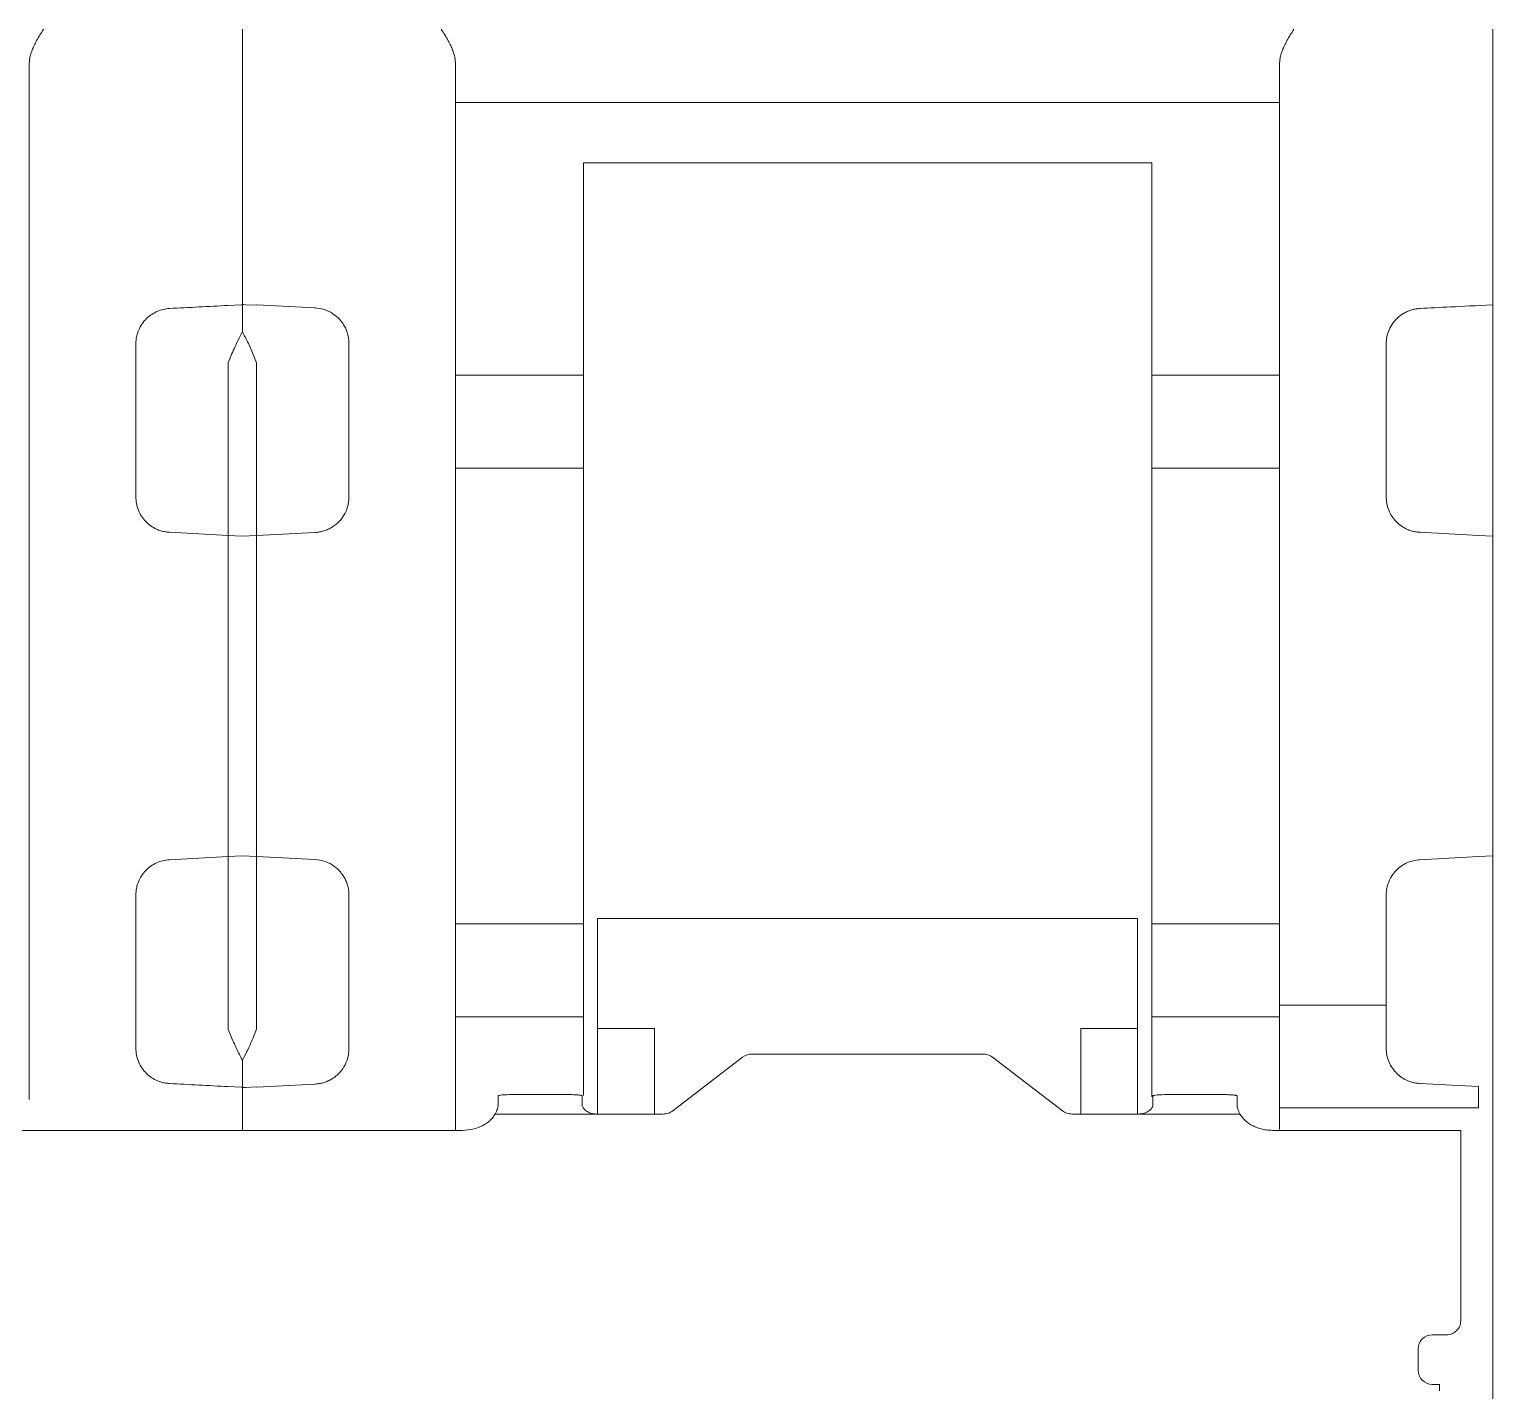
# Model space of a CAD drawing. Header units: millimetres. Extents: x 1359 to 3577, y 1336 to 3557.
# Drawn here: x 1655.87 to 1676.47, y 2945.63 to 2964.79 of the extents above; entities that cross this region are included whole.
import ezdxf

# ---------------------------------------------------------------- set-up
doc = ezdxf.new("R2010")
doc.units = ezdxf.units.MM
doc.layers.add('000-PI-Oprema', color=30, linetype='Continuous', lineweight=5)

msp = doc.modelspace()

# ---------------------------------------------------------------- linework, layer by layer
at = {"layer": '000-PI-Oprema', "color": 0, "lineweight": 0}
for p, q in [((1658.871, 2964.789), (1658.871, 2963.547)), ((1673.471, 2963.758), (1661.871, 2963.758)), ((1658.871, 2963.547), (1658.871, 2960.914)), ((1663.671, 2962.088), (1663.671, 2962.912)), ((1671.671, 2962.912), (1663.671, 2962.912)), ((1671.671, 2962.912), (1671.671, 2962.088)), ((1663.671, 2962.088), (1663.671, 2959.923)), ((1671.671, 2959.923), (1671.671, 2962.088)), ((1658.671, 2960.903), (1658.852, 2960.912)), ((1658.917, 2960.913), (1658.889, 2960.914)), ((1659.071, 2960.908), (1658.917, 2960.913)), ((1659.897, 2960.867), (1659.071, 2960.91)), ((1659.897, 2960.867), (1659.897, 2960.861)), ((1676.471, 2960.53), (1676.471, 2957.656)), ((1658.671, 2960.094), (1658.671, 2957.667)), ((1659.071, 2957.665), (1659.071, 2960.096)), ((1661.871, 2959.923), (1663.671, 2959.923)), ((1663.671, 2959.923), (1663.671, 2958.612)), ((1671.671, 2958.612), (1671.671, 2959.923)), ((1671.671, 2959.923), (1673.471, 2959.923)), ((1663.671, 2958.612), (1661.871, 2958.612)), ((1663.671, 2958.612), (1663.671, 2952.2)), ((1671.671, 2952.2), (1671.671, 2958.612)), ((1673.471, 2958.612), (1671.671, 2958.612)), ((1658.671, 2957.667), (1657.845, 2957.71)), ((1658.671, 2957.667), (1658.871, 2957.656)), ((1659.071, 2957.665), (1658.871, 2957.654)), ((1659.897, 2957.708), (1659.071, 2957.665)), ((1675.445, 2957.71), (1676.271, 2957.667)), ((1676.271, 2957.667), (1676.471, 2957.656)), ((1657.845, 2953.103), (1658.671, 2953.146)), ((1658.871, 2953.156), (1658.671, 2953.146)), ((1658.671, 2953.146), (1658.671, 2950.718)), ((1658.871, 2953.158), (1659.071, 2953.148)), ((1659.071, 2953.148), (1659.897, 2953.104)), ((1659.071, 2950.716), (1659.071, 2953.148)), ((1676.271, 2953.146), (1675.445, 2953.103)), ((1676.471, 2953.156), (1676.271, 2953.146)), ((1676.471, 2953.156), (1676.471, 2951.983)), ((1661.871, 2952.2), (1663.671, 2952.2)), ((1663.671, 2952.2), (1663.671, 2950.89)), ((1663.871, 2950.726), (1663.871, 2952.277)), ((1663.871, 2952.277), (1671.471, 2952.277)), ((1671.471, 2952.277), (1671.471, 2950.726)), ((1671.671, 2952.278), (1671.666, 2952.278)), ((1671.671, 2950.89), (1671.671, 2952.2)), ((1671.671, 2952.2), (1673.471, 2952.2)), ((1674.971, 2951.056), (1673.471, 2951.056)), ((1663.671, 2950.89), (1661.871, 2950.89)), ((1663.671, 2950.89), (1663.671, 2949.786)), ((1671.671, 2949.765), (1671.671, 2950.89)), ((1671.671, 2950.89), (1673.471, 2950.89)), ((1663.871, 2950.726), (1664.671, 2950.726)), ((1663.871, 2949.524), (1663.871, 2950.726)), ((1664.671, 2950.726), (1664.671, 2949.524)), ((1670.671, 2950.726), (1671.471, 2950.726)), ((1670.671, 2949.524), (1670.671, 2950.726)), ((1671.471, 2950.726), (1671.471, 2949.524)), ((1666.054, 2950.367), (1669.288, 2950.367)), ((1664.93, 2949.569), (1665.913, 2950.322)), ((1669.43, 2950.322), (1670.413, 2949.569)), ((1659.071, 2949.902), (1659.897, 2949.945)), ((1675.445, 2949.953), (1676.271, 2949.91)), ((1658.852, 2949.9), (1658.671, 2949.91)), ((1658.871, 2949.899), (1658.871, 2949.294)), ((1658.917, 2949.899), (1659.071, 2949.904)), ((1659.071, 2949.904), (1659.071, 2949.902)), ((1662.471, 2949.701), (1662.471, 2949.779)), ((1663.454, 2949.797), (1662.671, 2949.797)), ((1663.654, 2949.779), (1663.654, 2949.701)), ((1671.688, 2949.701), (1671.688, 2949.779)), ((1672.672, 2949.797), (1671.888, 2949.797)), ((1672.872, 2949.779), (1672.872, 2949.701)), ((1673.471, 2949.306), (1673.471, 2949.729)), ((1661.871, 2949.577), (1661.871, 2949.294)), ((1662.429, 2949.524), (1663.854, 2949.524)), ((1664.788, 2949.524), (1663.854, 2949.524)), ((1671.488, 2949.524), (1670.554, 2949.524)), ((1672.913, 2949.524), (1671.488, 2949.524)), ((1676.271, 2949.61), (1673.471, 2949.61)), ((1655.772, 2949.294), (1661.971, 2949.294)), ((1673.372, 2949.294), (1676.021, 2949.294)), ((1676.021, 2949.294), (1676.021, 2948.682)), ((1676.021, 2946.616), (1676.021, 2948.025)), ((1675.421, 2946.217), (1675.421, 2945.919)), ((1675.821, 2946.417), (1675.621, 2946.417)), ((1676.471, 2946.023), (1676.471, 2945.856)), ((1675.621, 2945.719), (1675.721, 2945.719)), ((1675.721, 2945.63), (1675.721, 2945.719)), ((1676.471, 2945.706), (1676.471, 2943.509))]:
    msp.add_line(p, q, dxfattribs=at)
for points, knots in [([(1655.871, 2964.299), (1655.872, 2964.32), (1655.874, 2964.364), (1655.889, 2964.43), (1655.91, 2964.496), (1655.94, 2964.563), (1655.991, 2964.662), (1656.038, 2964.737), (1656.071, 2964.789)], [0, 0, 0, 0, 0.117446, 0.242847, 0.378002, 0.506391, 0.652474, 1, 1, 1, 1]), ([(1661.671, 2964.789), (1661.705, 2964.736), (1661.752, 2964.662), (1661.803, 2964.562), (1661.837, 2964.485), (1661.864, 2964.398), (1661.869, 2964.331), (1661.871, 2964.299)], [0, 0, 0, 0, 0.350596, 0.493868, 0.625405, 0.821427, 1, 1, 1, 1]), ([(1673.471, 2964.299), (1673.472, 2964.32), (1673.474, 2964.364), (1673.489, 2964.43), (1673.51, 2964.496), (1673.54, 2964.563), (1673.591, 2964.662), (1673.638, 2964.737), (1673.671, 2964.789)], [0, 0, 0, 0, 0.117336, 0.242611, 0.377617, 0.505972, 0.652001, 1, 1, 1, 1]), ([(1676.471, 2964.789), (1676.471, 2964.757), (1676.471, 2964.693), (1676.471, 2964.597), (1676.471, 2964.502), (1676.471, 2964.375), (1676.471, 2964.219), (1676.471, 2964.042), (1676.471, 2963.882), (1676.471, 2963.745), (1676.471, 2963.63), (1676.471, 2963.575), (1676.471, 2963.547)], [0, 0, 0, 0, 0.061391, 0.122427, 0.18342, 0.24468, 0.372209, 0.500076, 0.627605, 0.755472, 0.877481, 1, 1, 1, 1]), ([(1655.871, 2964.145), (1655.871, 2964.155), (1655.871, 2964.174), (1655.871, 2964.21), (1655.871, 2964.252), (1655.871, 2964.283), (1655.871, 2964.299)], [0, 0, 0, 0, 0.251193, 0.5, 0.748807, 1, 1, 1, 1]), ([(1655.871, 2961.083), (1655.871, 2961.167), (1655.871, 2961.333), (1655.871, 2961.575), (1655.871, 2961.81), (1655.871, 2962.037), (1655.871, 2962.257), (1655.871, 2962.47), (1655.871, 2962.676), (1655.871, 2962.94), (1655.871, 2963.249), (1655.871, 2963.585), (1655.871, 2963.889), (1655.871, 2964.06), (1655.871, 2964.145)], [0, 0, 0, 0, 0.062754, 0.125301, 0.187708, 0.250043, 0.312375, 0.374772, 0.437302, 0.500033, 0.625237, 0.749935, 0.874674, 1, 1, 1, 1]), ([(1661.871, 2964.299), (1661.871, 2964.283), (1661.871, 2964.252), (1661.871, 2964.21), (1661.871, 2964.174), (1661.871, 2964.155), (1661.871, 2964.145)], [0, 0, 0, 0, 0.251193, 0.5, 0.748807, 1, 1, 1, 1]), ([(1661.871, 2964.145), (1661.871, 2964.105), (1661.871, 2964.024), (1661.871, 2963.893), (1661.871, 2963.753), (1661.871, 2963.606), (1661.871, 2963.45), (1661.871, 2963.285), (1661.871, 2963.113), (1661.871, 2962.872), (1661.871, 2962.553), (1661.871, 2962.142), (1661.871, 2961.705), (1661.871, 2961.392), (1661.871, 2961.235)], [0, 0, 0, 0, 0.062736, 0.125281, 0.187695, 0.250043, 0.312387, 0.374792, 0.437318, 0.500031, 0.625212, 0.749931, 0.874692, 1, 1, 1, 1]), ([(1673.471, 2964.145), (1673.471, 2964.155), (1673.471, 2964.174), (1673.471, 2964.21), (1673.471, 2964.252), (1673.471, 2964.283), (1673.471, 2964.299)], [0, 0, 0, 0, 0.251193, 0.5, 0.748807, 1, 1, 1, 1]), ([(1673.471, 2961.083), (1673.471, 2961.167), (1673.471, 2961.333), (1673.471, 2961.575), (1673.471, 2961.81), (1673.471, 2962.037), (1673.471, 2962.257), (1673.471, 2962.47), (1673.471, 2962.676), (1673.471, 2962.94), (1673.471, 2963.249), (1673.471, 2963.585), (1673.471, 2963.889), (1673.471, 2964.06), (1673.471, 2964.145)], [0, 0, 0, 0, 0.062754, 0.125301, 0.187708, 0.250043, 0.312375, 0.374772, 0.437302, 0.500033, 0.625237, 0.749935, 0.874674, 1, 1, 1, 1]), ([(1676.471, 2963.547), (1676.471, 2963.511), (1676.471, 2963.437), (1676.471, 2963.317), (1676.471, 2963.191), (1676.471, 2963.057), (1676.471, 2962.915), (1676.471, 2962.766), (1676.471, 2962.61), (1676.471, 2962.392), (1676.471, 2962.104), (1676.471, 2961.731), (1676.471, 2961.336), (1676.471, 2961.054), (1676.471, 2960.912)], [0, 0, 0, 0, 0.062728, 0.125272, 0.18769, 0.250045, 0.312396, 0.374803, 0.437328, 0.500029, 0.625194, 0.749922, 0.874696, 1, 1, 1, 1]), ([(1655.871, 2959.69), (1655.871, 2959.761), (1655.871, 2959.903), (1655.871, 2960.111), (1655.871, 2960.315), (1655.871, 2960.514), (1655.871, 2960.709), (1655.871, 2960.899), (1655.871, 2961.022), (1655.871, 2961.083)], [0, 0, 0, 0, 0.143512, 0.28637, 0.428834, 0.571166, 0.71363, 0.856488, 1, 1, 1, 1]), ([(1661.871, 2961.235), (1661.871, 2961.171), (1661.871, 2961.044), (1661.871, 2960.845), (1661.871, 2960.643), (1661.871, 2960.435), (1661.871, 2960.223), (1661.871, 2960.006), (1661.871, 2959.784), (1661.871, 2959.633), (1661.871, 2959.558)], [0, 0, 0, 0, 0.12575, 0.250858, 0.375537, 0.5, 0.624463, 0.749142, 0.87425, 1, 1, 1, 1]), ([(1673.471, 2959.69), (1673.471, 2959.761), (1673.471, 2959.903), (1673.471, 2960.111), (1673.471, 2960.315), (1673.471, 2960.514), (1673.471, 2960.709), (1673.471, 2960.899), (1673.471, 2961.022), (1673.471, 2961.083)], [0, 0, 0, 0, 0.143512, 0.28637, 0.428834, 0.571166, 0.71363, 0.856488, 1, 1, 1, 1]), ([(1657.371, 2960.36), (1657.372, 2960.383), (1657.374, 2960.428), (1657.388, 2960.494), (1657.414, 2960.568), (1657.457, 2960.646), (1657.519, 2960.72), (1657.593, 2960.779), (1657.674, 2960.822), (1657.758, 2960.851), (1657.816, 2960.857), (1657.845, 2960.86)], [0, 0, 0, 0, 0.093221, 0.185813, 0.279137, 0.41434, 0.546905, 0.668022, 0.785627, 0.893606, 1, 1, 1, 1]), ([(1660.371, 2960.369), (1660.37, 2960.392), (1660.369, 2960.437), (1660.354, 2960.503), (1660.329, 2960.576), (1660.286, 2960.653), (1660.217, 2960.735), (1660.125, 2960.804), (1660.013, 2960.853), (1659.935, 2960.863), (1659.897, 2960.867)], [0, 0, 0, 0, 0.092601, 0.18543, 0.278489, 0.413813, 0.545287, 0.709927, 0.860804, 1, 1, 1, 1]), ([(1675.445, 2960.86), (1675.427, 2960.858), (1675.389, 2960.855), (1675.333, 2960.842), (1675.278, 2960.823), (1675.223, 2960.796), (1675.171, 2960.762), (1675.116, 2960.715), (1675.058, 2960.648), (1675.01, 2960.561), (1674.977, 2960.462), (1674.973, 2960.394), (1674.971, 2960.36)], [0, 0, 0, 0, 0.067869, 0.138425, 0.211987, 0.288836, 0.369219, 0.453352, 0.573685, 0.721104, 0.860335, 1, 1, 1, 1]), ([(1658.671, 2960.094), (1658.684, 2960.126), (1658.711, 2960.195), (1658.757, 2960.301), (1658.811, 2960.417), (1658.85, 2960.491), (1658.871, 2960.53)], [0, 0, 0, 0, 0.193415, 0.424448, 0.693252, 1, 1, 1, 1]), ([(1659.071, 2960.096), (1659.059, 2960.128), (1659.034, 2960.191), (1658.995, 2960.282), (1658.955, 2960.369), (1658.913, 2960.453), (1658.885, 2960.505), (1658.871, 2960.531)], [0, 0, 0, 0, 0.194202, 0.390464, 0.589612, 0.792498, 1, 1, 1, 1]), ([(1674.971, 2960.36), (1674.971, 2960.295), (1674.971, 2960.163), (1674.971, 2959.962), (1674.971, 2959.825), (1674.971, 2959.757)], [0, 0, 0, 0, 0.333419, 0.666581, 1, 1, 1, 1]), ([(1655.871, 2951.123), (1655.871, 2951.237), (1655.871, 2951.465), (1655.871, 2951.81), (1655.871, 2952.158), (1655.871, 2952.508), (1655.871, 2952.862), (1655.871, 2953.459), (1655.871, 2954.306), (1655.871, 2955.406), (1655.871, 2956.506), (1655.871, 2957.473), (1655.871, 2958.305), (1655.871, 2959.005), (1655.871, 2959.461), (1655.871, 2959.69)], [0, 0, 0, 0, 0.041431, 0.082793, 0.124119, 0.165441, 0.206793, 0.248207, 0.374079, 0.500012, 0.625883, 0.751817, 0.834548, 0.917188, 1, 1, 1, 1]), ([(1673.471, 2951.123), (1673.471, 2951.237), (1673.471, 2951.465), (1673.471, 2951.81), (1673.471, 2952.158), (1673.471, 2952.508), (1673.471, 2952.862), (1673.471, 2953.459), (1673.471, 2954.306), (1673.471, 2955.406), (1673.471, 2956.506), (1673.471, 2957.473), (1673.471, 2958.305), (1673.471, 2959.005), (1673.471, 2959.461), (1673.471, 2959.69)], [0, 0, 0, 0, 0.041431, 0.082793, 0.124119, 0.165441, 0.206793, 0.248207, 0.374079, 0.500012, 0.625883, 0.751817, 0.834548, 0.917188, 1, 1, 1, 1]), ([(1674.971, 2959.757), (1674.971, 2959.655), (1674.971, 2959.452), (1674.971, 2959.145), (1674.971, 2958.835), (1674.971, 2958.523), (1674.971, 2958.314), (1674.971, 2958.209)], [0, 0, 0, 0, 0.200123, 0.400061, 0.599939, 0.799877, 1, 1, 1, 1]), ([(1661.871, 2959.558), (1661.871, 2959.447), (1661.871, 2959.225), (1661.871, 2958.89), (1661.871, 2958.552), (1661.871, 2958.212), (1661.871, 2957.87), (1661.871, 2957.291), (1661.871, 2956.471), (1661.871, 2955.406), (1661.871, 2954.342), (1661.871, 2953.406), (1661.871, 2952.6), (1661.871, 2951.921), (1661.871, 2951.477), (1661.871, 2951.255)], [0, 0, 0, 0, 0.041447, 0.082829, 0.124176, 0.16552, 0.206891, 0.248321, 0.374134, 0.500011, 0.625824, 0.751702, 0.834467, 0.91715, 1, 1, 1, 1]), ([(1657.845, 2957.71), (1657.824, 2957.712), (1657.782, 2957.715), (1657.721, 2957.731), (1657.653, 2957.757), (1657.58, 2957.799), (1657.508, 2957.862), (1657.449, 2957.936), (1657.405, 2958.021), (1657.376, 2958.113), (1657.373, 2958.177), (1657.371, 2958.209)], [0, 0, 0, 0, 0.082209, 0.16366, 0.245689, 0.369303, 0.493372, 0.618767, 0.744744, 0.872104, 1, 1, 1, 1]), ([(1659.897, 2957.708), (1659.918, 2957.71), (1659.959, 2957.714), (1660.02, 2957.729), (1660.078, 2957.751), (1660.134, 2957.781), (1660.186, 2957.817), (1660.245, 2957.872), (1660.307, 2957.953), (1660.36, 2958.07), (1660.367, 2958.16), (1660.371, 2958.207)], [0, 0, 0, 0, 0.080411, 0.161533, 0.243405, 0.326066, 0.409552, 0.493901, 0.642123, 0.810797, 1, 1, 1, 1]), ([(1675.445, 2957.71), (1675.424, 2957.712), (1675.382, 2957.715), (1675.321, 2957.731), (1675.253, 2957.757), (1675.18, 2957.799), (1675.108, 2957.862), (1675.049, 2957.936), (1675.005, 2958.021), (1674.976, 2958.113), (1674.973, 2958.177), (1674.971, 2958.209)], [0, 0, 0, 0, 0.082209, 0.16366, 0.245689, 0.369303, 0.493372, 0.618767, 0.744744, 0.872104, 1, 1, 1, 1]), ([(1658.671, 2957.667), (1658.671, 2957.56), (1658.671, 2957.346), (1658.671, 2957.024), (1658.671, 2956.702), (1658.671, 2956.379), (1658.671, 2956.055), (1658.671, 2955.731), (1658.671, 2955.325), (1658.671, 2954.838), (1658.671, 2954.272), (1658.671, 2953.707), (1658.671, 2953.333), (1658.671, 2953.146)], [0, 0, 0, 0, 0.071556, 0.142997, 0.214365, 0.285706, 0.357065, 0.428486, 0.500013, 0.625062, 0.749916, 0.874816, 1, 1, 1, 1]), ([(1676.471, 2957.656), (1676.471, 2957.55), (1676.471, 2957.338), (1676.471, 2957.017), (1676.471, 2956.697), (1676.471, 2956.375), (1676.471, 2956.053), (1676.471, 2955.73), (1676.471, 2955.326), (1676.471, 2954.841), (1676.471, 2954.276), (1676.471, 2953.714), (1676.471, 2953.342), (1676.471, 2953.156)], [0, 0, 0, 0, 0.071572, 0.143012, 0.214372, 0.285701, 0.357051, 0.428472, 0.500015, 0.625079, 0.749917, 0.8748, 1, 1, 1, 1]), ([(1657.371, 2952.603), (1657.372, 2952.625), (1657.374, 2952.667), (1657.386, 2952.73), (1657.41, 2952.801), (1657.449, 2952.876), (1657.508, 2952.951), (1657.58, 2953.013), (1657.662, 2953.06), (1657.751, 2953.093), (1657.814, 2953.099), (1657.845, 2953.103)], [0, 0, 0, 0, 0.085573, 0.170275, 0.255463, 0.381339, 0.506835, 0.630803, 0.754517, 0.877108, 1, 1, 1, 1]), ([(1660.371, 2952.605), (1660.37, 2952.629), (1660.368, 2952.677), (1660.353, 2952.745), (1660.331, 2952.806), (1660.302, 2952.861), (1660.269, 2952.909), (1660.217, 2952.97), (1660.137, 2953.035), (1660.021, 2953.089), (1659.939, 2953.099), (1659.897, 2953.104)], [0, 0, 0, 0, 0.097376, 0.189595, 0.276665, 0.358598, 0.435408, 0.507112, 0.674555, 0.83875, 1, 1, 1, 1]), ([(1674.971, 2952.603), (1674.972, 2952.625), (1674.974, 2952.667), (1674.986, 2952.73), (1675.01, 2952.801), (1675.049, 2952.876), (1675.108, 2952.951), (1675.18, 2953.013), (1675.262, 2953.06), (1675.351, 2953.093), (1675.414, 2953.099), (1675.445, 2953.103)], [0, 0, 0, 0, 0.085573, 0.170275, 0.255463, 0.381339, 0.506835, 0.630803, 0.754517, 0.877108, 1, 1, 1, 1]), ([(1674.971, 2952.603), (1674.971, 2952.499), (1674.971, 2952.289), (1674.971, 2951.977), (1674.971, 2951.668), (1674.971, 2951.36), (1674.971, 2951.157), (1674.971, 2951.056)], [0, 0, 0, 0, 0.200123, 0.400061, 0.599939, 0.799877, 1, 1, 1, 1]), ([(1676.471, 2952.006), (1676.471, 2951.992), (1676.471, 2951.964), (1676.471, 2951.742), (1676.471, 2951.394), (1676.471, 2950.937), (1676.471, 2950.554), (1676.471, 2950.283)], [0, 0, 0, 0, 0.201961, 0.403921, 0.605881, 0.807842, 1, 1, 1, 1]), ([(1661.871, 2951.255), (1661.871, 2951.179), (1661.871, 2951.028), (1661.871, 2950.807), (1661.871, 2950.59), (1661.871, 2950.378), (1661.871, 2950.17), (1661.871, 2949.967), (1661.871, 2949.769), (1661.871, 2949.641), (1661.871, 2949.577)], [0, 0, 0, 0, 0.12575, 0.250858, 0.375537, 0.5, 0.624463, 0.749142, 0.87425, 1, 1, 1, 1]), ([(1655.871, 2949.729), (1655.871, 2949.791), (1655.871, 2949.913), (1655.871, 2950.103), (1655.871, 2950.298), (1655.871, 2950.497), (1655.871, 2950.701), (1655.871, 2950.909), (1655.871, 2951.052), (1655.871, 2951.123)], [0, 0, 0, 0, 0.143512, 0.28637, 0.428834, 0.571166, 0.71363, 0.856488, 1, 1, 1, 1]), ([(1673.471, 2949.729), (1673.471, 2949.791), (1673.471, 2949.913), (1673.471, 2950.103), (1673.471, 2950.298), (1673.471, 2950.497), (1673.471, 2950.701), (1673.471, 2950.909), (1673.471, 2951.052), (1673.471, 2951.123)], [0, 0, 0, 0, 0.143512, 0.28637, 0.428834, 0.571166, 0.71363, 0.856488, 1, 1, 1, 1]), ([(1674.971, 2951.056), (1674.971, 2950.987), (1674.971, 2950.851), (1674.971, 2950.649), (1674.971, 2950.518), (1674.971, 2950.452)], [0, 0, 0, 0, 0.333419, 0.666581, 1, 1, 1, 1]), ([(1658.671, 2950.718), (1658.684, 2950.687), (1658.709, 2950.623), (1658.748, 2950.532), (1658.788, 2950.445), (1658.829, 2950.361), (1658.857, 2950.309), (1658.871, 2950.283)], [0, 0, 0, 0, 0.1942, 0.390457, 0.5896, 0.792488, 1, 1, 1, 1]), ([(1659.071, 2950.716), (1659.059, 2950.685), (1659.031, 2950.616), (1658.985, 2950.51), (1658.931, 2950.394), (1658.892, 2950.32), (1658.871, 2950.281)], [0, 0, 0, 0, 0.193384, 0.424408, 0.693222, 1, 1, 1, 1]), ([(1657.845, 2949.953), (1657.826, 2949.955), (1657.787, 2949.958), (1657.731, 2949.971), (1657.665, 2949.995), (1657.593, 2950.033), (1657.519, 2950.093), (1657.456, 2950.167), (1657.409, 2950.254), (1657.377, 2950.351), (1657.373, 2950.418), (1657.371, 2950.452)], [0, 0, 0, 0, 0.070996, 0.142095, 0.214573, 0.332083, 0.453298, 0.585758, 0.72107, 0.860537, 1, 1, 1, 1]), ([(1659.897, 2949.945), (1659.916, 2949.947), (1659.954, 2949.95), (1660.01, 2949.963), (1660.066, 2949.983), (1660.12, 2950.009), (1660.173, 2950.044), (1660.23, 2950.093), (1660.293, 2950.167), (1660.34, 2950.26), (1660.367, 2950.357), (1660.37, 2950.414), (1660.371, 2950.443)], [0, 0, 0, 0, 0.068374, 0.139376, 0.213318, 0.290476, 0.371092, 0.45538, 0.587276, 0.76147, 0.88059, 1, 1, 1, 1]), ([(1675.445, 2949.953), (1675.426, 2949.955), (1675.387, 2949.958), (1675.331, 2949.971), (1675.265, 2949.995), (1675.193, 2950.033), (1675.119, 2950.093), (1675.056, 2950.167), (1675.009, 2950.254), (1674.977, 2950.351), (1674.973, 2950.418), (1674.971, 2950.452)], [0, 0, 0, 0, 0.070997, 0.142096, 0.214572, 0.332081, 0.453288, 0.585757, 0.721078, 0.860541, 1, 1, 1, 1]), ([(1662.471, 2949.779), (1662.471, 2949.784), (1662.493, 2949.789), (1662.567, 2949.795), (1662.619, 2949.797), (1662.671, 2949.797)], [0, 0, 0, 0, 0.5, 0.5, 1, 1, 1, 1]), ([(1663.654, 2949.779), (1663.654, 2949.781), (1663.652, 2949.783), (1663.64, 2949.786), (1663.622, 2949.789), (1663.589, 2949.793), (1663.533, 2949.796), (1663.481, 2949.797), (1663.454, 2949.797)], [0, 0, 0, 0, 0.128148, 0.251094, 0.373747, 0.501054, 0.748354, 1, 1, 1, 1]), ([(1671.688, 2949.779), (1671.688, 2949.784), (1671.71, 2949.789), (1671.784, 2949.795), (1671.836, 2949.797), (1671.888, 2949.797)], [0, 0, 0, 0, 0.5, 0.5, 1, 1, 1, 1]), ([(1672.872, 2949.779), (1672.871, 2949.781), (1672.869, 2949.783), (1672.858, 2949.786), (1672.839, 2949.789), (1672.806, 2949.793), (1672.751, 2949.796), (1672.698, 2949.797), (1672.672, 2949.797)], [0, 0, 0, 0, 0.128148, 0.251094, 0.373747, 0.501054, 0.748354, 1, 1, 1, 1]), ([(1676.471, 2949.901), (1676.471, 2949.829), (1676.471, 2949.687), (1676.471, 2949.48), (1676.471, 2949.279), (1676.471, 2949.084), (1676.471, 2948.895), (1676.471, 2948.713), (1676.471, 2948.536), (1676.471, 2948.31), (1676.471, 2948.043), (1676.471, 2947.753), (1676.471, 2947.49), (1676.471, 2947.34), (1676.471, 2947.265)], [0, 0, 0, 0, 0.062728, 0.125272, 0.18769, 0.250045, 0.312396, 0.374803, 0.437328, 0.500029, 0.625194, 0.749922, 0.874696, 1, 1, 1, 1]), ([(1662.429, 2949.524), (1662.418, 2949.507), (1662.397, 2949.474), (1662.354, 2949.429), (1662.304, 2949.39), (1662.227, 2949.345), (1662.116, 2949.303), (1662.02, 2949.298), (1661.971, 2949.294)], [0, 0, 0, 0, 0.126929, 0.250928, 0.374602, 0.500576, 0.748126, 1, 1, 1, 1]), ([(1662.471, 2949.651), (1662.471, 2949.642), (1662.47, 2949.625), (1662.461, 2949.594), (1662.449, 2949.561), (1662.436, 2949.536), (1662.429, 2949.524)], [0, 0, 0, 0, 0.256458, 0.506841, 0.753776, 1, 1, 1, 1]), ([(1663.854, 2949.524), (1663.841, 2949.525), (1663.814, 2949.526), (1663.775, 2949.535), (1663.741, 2949.549), (1663.701, 2949.574), (1663.662, 2949.611), (1663.657, 2949.637), (1663.654, 2949.651)], [0, 0, 0, 0, 0.128818, 0.251822, 0.37424, 0.501366, 0.746636, 1, 1, 1, 1]), ([(1664.93, 2949.569), (1664.92, 2949.562), (1664.9, 2949.549), (1664.866, 2949.535), (1664.828, 2949.526), (1664.802, 2949.525), (1664.788, 2949.524)], [0, 0, 0, 0, 0.25487, 0.5, 0.74513, 1, 1, 1, 1]), ([(1670.554, 2949.524), (1670.541, 2949.525), (1670.515, 2949.526), (1670.477, 2949.535), (1670.442, 2949.549), (1670.423, 2949.562), (1670.413, 2949.569)], [0, 0, 0, 0, 0.25487, 0.5, 0.74513, 1, 1, 1, 1]), ([(1671.688, 2949.651), (1671.688, 2949.644), (1671.686, 2949.632), (1671.675, 2949.61), (1671.657, 2949.588), (1671.624, 2949.561), (1671.569, 2949.531), (1671.515, 2949.527), (1671.488, 2949.524)], [0, 0, 0, 0, 0.130698, 0.254597, 0.376443, 0.501216, 0.749391, 1, 1, 1, 1]), ([(1672.913, 2949.524), (1672.907, 2949.536), (1672.894, 2949.561), (1672.881, 2949.594), (1672.873, 2949.625), (1672.872, 2949.642), (1672.872, 2949.651)], [0, 0, 0, 0, 0.246224, 0.493159, 0.743542, 1, 1, 1, 1]), ([(1673.372, 2949.294), (1673.347, 2949.295), (1673.299, 2949.297), (1673.228, 2949.309), (1673.16, 2949.329), (1673.076, 2949.365), (1672.982, 2949.426), (1672.936, 2949.491), (1672.913, 2949.524)], [0, 0, 0, 0, 0.126929, 0.250928, 0.374602, 0.500576, 0.748126, 1, 1, 1, 1]), ([(1676.471, 2947.265), (1676.471, 2947.252), (1676.471, 2947.225), (1676.471, 2947.178), (1676.471, 2947.125), (1676.471, 2947.045), (1676.471, 2946.93), (1676.471, 2946.77), (1676.471, 2946.594), (1676.471, 2946.408), (1676.471, 2946.216), (1676.471, 2946.088), (1676.471, 2946.023)], [0, 0, 0, 0, 0.061391, 0.122427, 0.18342, 0.24468, 0.372209, 0.500076, 0.627605, 0.755472, 0.877481, 1, 1, 1, 1]), ([(1675.821, 2946.417), (1675.835, 2946.417), (1675.861, 2946.419), (1675.899, 2946.43), (1675.933, 2946.449), (1675.973, 2946.482), (1676.013, 2946.537), (1676.019, 2946.589), (1676.021, 2946.616)], [0, 0, 0, 0, 0.128148, 0.251094, 0.373747, 0.501054, 0.748354, 1, 1, 1, 1]), ([(1675.621, 2946.417), (1675.569, 2946.417), (1675.517, 2946.395), (1675.443, 2946.321), (1675.421, 2946.27), (1675.421, 2946.217)], [0, 0, 0, 0, 0.5, 0.5, 1, 1, 1, 1]), ([(1675.421, 2945.919), (1675.421, 2945.866), (1675.443, 2945.815), (1675.517, 2945.741), (1675.569, 2945.719), (1675.621, 2945.719)], [0, 0, 0, 0, 0.5, 0.5, 1, 1, 1, 1]), ([(1676.471, 2945.856), (1676.471, 2945.843), (1676.471, 2945.817), (1676.471, 2945.78), (1676.471, 2945.744), (1676.471, 2945.712), (1676.471, 2945.708), (1676.471, 2945.706)], [0, 0, 0, 0, 0.169382, 0.332374, 0.500748, 0.7482, 1, 1, 1, 1])]:
    msp.add_open_spline(points, degree=3, knots=knots, dxfattribs=at)
for points in [[(1657.845, 2960.86), (1658.12, 2960.874), (1658.396, 2960.888), (1658.671, 2960.903)], [(1658.852, 2960.912), (1658.858, 2960.912), (1658.865, 2960.912), (1658.871, 2960.912)], [(1658.871, 2960.914), (1658.877, 2960.914), (1658.883, 2960.914), (1658.889, 2960.914)], [(1658.871, 2960.53), (1658.871, 2960.76), (1658.871, 2960.897), (1658.871, 2960.912)], [(1675.445, 2960.86), (1675.72, 2960.874), (1675.996, 2960.888), (1676.471, 2960.912)], [(1676.471, 2960.53), (1676.471, 2960.76), (1676.471, 2960.897), (1676.471, 2960.912)], [(1657.371, 2959.757), (1657.371, 2959.963), (1657.371, 2960.164), (1657.371, 2960.36)], [(1660.371, 2960.369), (1660.371, 2960.128), (1660.371, 2959.878), (1660.371, 2959.622)], [(1657.371, 2958.209), (1657.371, 2958.734), (1657.371, 2959.251), (1657.371, 2959.757)], [(1660.371, 2959.622), (1660.371, 2959.159), (1660.371, 2958.686), (1660.371, 2958.207)], [(1659.071, 2957.665), (1659.071, 2956.174), (1659.071, 2954.638), (1659.071, 2953.148)], [(1657.371, 2951.056), (1657.371, 2951.562), (1657.371, 2952.079), (1657.371, 2952.603)], [(1660.371, 2952.605), (1660.371, 2952.126), (1660.371, 2951.654), (1660.371, 2951.19)], [(1660.371, 2951.19), (1660.371, 2950.934), (1660.371, 2950.685), (1660.371, 2950.443)], [(1657.371, 2950.452), (1657.371, 2950.648), (1657.371, 2950.85), (1657.371, 2951.056)], [(1665.913, 2950.322), (1665.95, 2950.35), (1666.002, 2950.367), (1666.054, 2950.367)], [(1669.288, 2950.367), (1669.341, 2950.367), (1669.393, 2950.35), (1669.43, 2950.322)], [(1658.871, 2949.901), (1658.871, 2949.916), (1658.871, 2950.052), (1658.871, 2950.283)], [(1676.471, 2949.901), (1676.471, 2949.916), (1676.471, 2950.052), (1676.471, 2950.283)], [(1658.671, 2949.91), (1658.396, 2949.924), (1658.12, 2949.938), (1657.845, 2949.953)], [(1658.871, 2949.901), (1658.865, 2949.9), (1658.858, 2949.9), (1658.852, 2949.9)], [(1658.889, 2949.898), (1658.883, 2949.898), (1658.877, 2949.899), (1658.871, 2949.899)], [(1658.917, 2949.899), (1658.907, 2949.899), (1658.898, 2949.898), (1658.889, 2949.898)], [(1676.271, 2949.61), (1676.271, 2949.707), (1676.271, 2949.807), (1676.271, 2949.91)], [(1662.471, 2949.701), (1662.471, 2949.696), (1662.471, 2949.678), (1662.471, 2949.651)], [(1663.654, 2949.651), (1663.654, 2949.678), (1663.654, 2949.696), (1663.654, 2949.701)], [(1671.688, 2949.701), (1671.688, 2949.696), (1671.688, 2949.678), (1671.688, 2949.651)], [(1672.872, 2949.651), (1672.872, 2949.678), (1672.872, 2949.696), (1672.872, 2949.701)], [(1676.021, 2948.025), (1676.021, 2948.259), (1676.021, 2948.501), (1676.021, 2948.682)]]:
    msp.add_open_spline(points, degree=3, dxfattribs=at)

doc.saveas('drawing.dxf')
